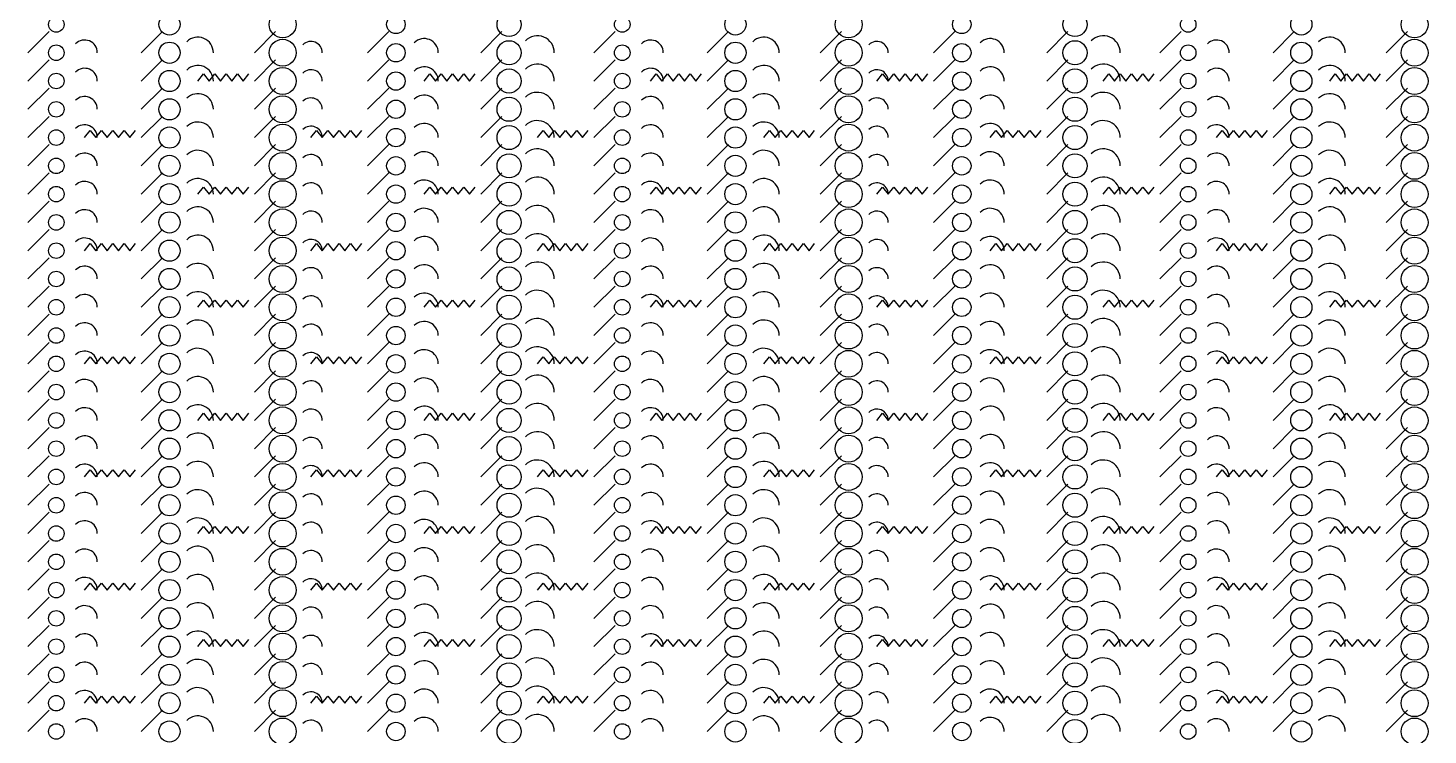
# Model space of a CAD drawing. Extents: x 0 to 1996, y -10 to 7965.
# Drawn here: x 0 to 990, y 498 to 998 of the extents above; entities that cross this region are included whole.
import ezdxf

# ---------------------------------------------------------------- set-up
doc = ezdxf.new("R2010")
doc.units = 0

msp = doc.modelspace()

# ---------------------------------------------------------------- linework, layer by layer
for p, q in [((0, 980), (15, 995)), ((80, 980), (95, 995)), ((160, 980), (175, 995)), ((240, 980), (255, 995)), ((320, 980), (335, 995)), ((400, 980), (415, 995)), ((480, 980), (495, 995)), ((560, 980), (575, 995)), ((640, 980), (655, 995)), ((720, 980), (735, 995)), ((800, 980), (815, 995)), ((880, 980), (895, 995)), ((960, 980), (975, 995)), ((0, 960), (15, 975)), ((80, 960), (95, 975)), ((160, 960), (175, 975)), ((240, 960), (255, 975)), ((320, 960), (335, 975)), ((400, 960), (415, 975)), ((480, 960), (495, 975)), ((560, 960), (575, 975)), ((640, 960), (655, 975)), ((720, 960), (735, 975)), ((800, 960), (815, 975)), ((880, 960), (895, 975)), ((960, 960), (975, 975)), ((0, 940), (15, 955)), ((80, 940), (95, 955)), ((160, 940), (175, 955)), ((240, 940), (255, 955)), ((320, 940), (335, 955)), ((400, 940), (415, 955)), ((480, 940), (495, 955)), ((560, 940), (575, 955)), ((640, 940), (655, 955)), ((720, 940), (735, 955)), ((800, 940), (815, 955)), ((880, 940), (895, 955)), ((960, 940), (975, 955)), ((0, 920), (15, 935)), ((80, 920), (95, 935)), ((160, 920), (175, 935)), ((240, 920), (255, 935)), ((320, 920), (335, 935)), ((400, 920), (415, 935)), ((480, 920), (495, 935)), ((560, 920), (575, 935)), ((640, 920), (655, 935)), ((720, 920), (735, 935)), ((800, 920), (815, 935)), ((880, 920), (895, 935)), ((960, 920), (975, 935)), ((0, 900), (15, 915)), ((80, 900), (95, 915)), ((160, 900), (175, 915)), ((240, 900), (255, 915)), ((320, 900), (335, 915)), ((400, 900), (415, 915)), ((480, 900), (495, 915)), ((560, 900), (575, 915)), ((640, 900), (655, 915)), ((720, 900), (735, 915)), ((800, 900), (815, 915)), ((880, 900), (895, 915)), ((960, 900), (975, 915)), ((0, 880), (15, 895)), ((80, 880), (95, 895)), ((160, 880), (175, 895)), ((240, 880), (255, 895)), ((320, 880), (335, 895)), ((400, 880), (415, 895)), ((480, 880), (495, 895)), ((560, 880), (575, 895)), ((640, 880), (655, 895)), ((720, 880), (735, 895)), ((800, 880), (815, 895)), ((880, 880), (895, 895)), ((960, 880), (975, 895)), ((0, 860), (15, 875)), ((80, 860), (95, 875)), ((160, 860), (175, 875)), ((240, 860), (255, 875)), ((320, 860), (335, 875)), ((400, 860), (415, 875)), ((480, 860), (495, 875)), ((560, 860), (575, 875)), ((640, 860), (655, 875)), ((720, 860), (735, 875)), ((800, 860), (815, 875)), ((880, 860), (895, 875)), ((960, 860), (975, 875)), ((0, 840), (15, 855)), ((80, 840), (95, 855)), ((160, 840), (175, 855)), ((240, 840), (255, 855)), ((320, 840), (335, 855)), ((400, 840), (415, 855)), ((480, 840), (495, 855)), ((560, 840), (575, 855)), ((640, 840), (655, 855)), ((720, 840), (735, 855)), ((800, 840), (815, 855)), ((880, 840), (895, 855)), ((960, 840), (975, 855)), ((0, 820), (15, 835)), ((80, 820), (95, 835)), ((160, 820), (175, 835)), ((240, 820), (255, 835)), ((320, 820), (335, 835)), ((400, 820), (415, 835)), ((480, 820), (495, 835)), ((560, 820), (575, 835)), ((640, 820), (655, 835)), ((720, 820), (735, 835)), ((800, 820), (815, 835)), ((880, 820), (895, 835)), ((960, 820), (975, 835)), ((0, 800), (15, 815)), ((80, 800), (95, 815)), ((160, 800), (175, 815)), ((240, 800), (255, 815)), ((320, 800), (335, 815)), ((400, 800), (415, 815)), ((480, 800), (495, 815)), ((560, 800), (575, 815)), ((640, 800), (655, 815)), ((720, 800), (735, 815)), ((800, 800), (815, 815)), ((880, 800), (895, 815)), ((960, 800), (975, 815)), ((0, 780), (15, 795)), ((80, 780), (95, 795)), ((160, 780), (175, 795)), ((240, 780), (255, 795)), ((320, 780), (335, 795)), ((400, 780), (415, 795)), ((480, 780), (495, 795)), ((560, 780), (575, 795)), ((640, 780), (655, 795)), ((720, 780), (735, 795)), ((800, 780), (815, 795)), ((880, 780), (895, 795)), ((960, 780), (975, 795)), ((0, 760), (15, 775)), ((80, 760), (95, 775)), ((160, 760), (175, 775)), ((240, 760), (255, 775)), ((320, 760), (335, 775)), ((400, 760), (415, 775)), ((480, 760), (495, 775)), ((560, 760), (575, 775)), ((640, 760), (655, 775)), ((720, 760), (735, 775)), ((800, 760), (815, 775)), ((880, 760), (895, 775)), ((960, 760), (975, 775)), ((0, 740), (15, 755)), ((80, 740), (95, 755)), ((160, 740), (175, 755)), ((240, 740), (255, 755)), ((320, 740), (335, 755)), ((400, 740), (415, 755)), ((480, 740), (495, 755)), ((560, 740), (575, 755)), ((640, 740), (655, 755)), ((720, 740), (735, 755)), ((800, 740), (815, 755)), ((880, 740), (895, 755)), ((960, 740), (975, 755)), ((0, 720), (15, 735)), ((80, 720), (95, 735)), ((160, 720), (175, 735)), ((240, 720), (255, 735)), ((320, 720), (335, 735)), ((400, 720), (415, 735)), ((480, 720), (495, 735)), ((560, 720), (575, 735)), ((640, 720), (655, 735)), ((720, 720), (735, 735)), ((800, 720), (815, 735)), ((880, 720), (895, 735)), ((960, 720), (975, 735)), ((0, 700), (15, 715)), ((80, 700), (95, 715)), ((160, 700), (175, 715)), ((240, 700), (255, 715)), ((320, 700), (335, 715)), ((400, 700), (415, 715)), ((480, 700), (495, 715)), ((560, 700), (575, 715)), ((640, 700), (655, 715)), ((720, 700), (735, 715)), ((800, 700), (815, 715)), ((880, 700), (895, 715)), ((960, 700), (975, 715)), ((0, 680), (15, 695)), ((80, 680), (95, 695)), ((160, 680), (175, 695)), ((240, 680), (255, 695)), ((320, 680), (335, 695)), ((400, 680), (415, 695)), ((480, 680), (495, 695)), ((560, 680), (575, 695)), ((640, 680), (655, 695)), ((720, 680), (735, 695)), ((800, 680), (815, 695)), ((880, 680), (895, 695)), ((960, 680), (975, 695)), ((0, 660), (15, 675)), ((80, 660), (95, 675)), ((160, 660), (175, 675)), ((240, 660), (255, 675)), ((320, 660), (335, 675)), ((400, 660), (415, 675)), ((480, 660), (495, 675)), ((560, 660), (575, 675)), ((640, 660), (655, 675)), ((720, 660), (735, 675)), ((800, 660), (815, 675)), ((880, 660), (895, 675)), ((960, 660), (975, 675)), ((0, 640), (15, 655)), ((80, 640), (95, 655)), ((160, 640), (175, 655)), ((240, 640), (255, 655)), ((320, 640), (335, 655)), ((400, 640), (415, 655)), ((480, 640), (495, 655)), ((560, 640), (575, 655)), ((640, 640), (655, 655)), ((720, 640), (735, 655)), ((800, 640), (815, 655)), ((880, 640), (895, 655)), ((960, 640), (975, 655)), ((0, 620), (15, 635)), ((80, 620), (95, 635)), ((160, 620), (175, 635)), ((240, 620), (255, 635)), ((320, 620), (335, 635)), ((400, 620), (415, 635)), ((480, 620), (495, 635)), ((560, 620), (575, 635)), ((640, 620), (655, 635)), ((720, 620), (735, 635)), ((800, 620), (815, 635)), ((880, 620), (895, 635)), ((960, 620), (975, 635)), ((0, 600), (15, 615)), ((80, 600), (95, 615)), ((160, 600), (175, 615)), ((240, 600), (255, 615)), ((320, 600), (335, 615)), ((400, 600), (415, 615)), ((480, 600), (495, 615)), ((560, 600), (575, 615)), ((640, 600), (655, 615)), ((720, 600), (735, 615)), ((800, 600), (815, 615)), ((880, 600), (895, 615)), ((960, 600), (975, 615)), ((0, 580), (15, 595)), ((80, 580), (95, 595)), ((160, 580), (175, 595)), ((240, 580), (255, 595)), ((320, 580), (335, 595)), ((400, 580), (415, 595)), ((480, 580), (495, 595)), ((560, 580), (575, 595)), ((640, 580), (655, 595)), ((720, 580), (735, 595)), ((800, 580), (815, 595)), ((880, 580), (895, 595)), ((960, 580), (975, 595)), ((0, 560), (15, 575)), ((80, 560), (95, 575)), ((160, 560), (175, 575)), ((240, 560), (255, 575)), ((320, 560), (335, 575)), ((400, 560), (415, 575)), ((480, 560), (495, 575)), ((560, 560), (575, 575)), ((640, 560), (655, 575)), ((720, 560), (735, 575)), ((800, 560), (815, 575)), ((880, 560), (895, 575)), ((960, 560), (975, 575)), ((0, 540), (15, 555)), ((80, 540), (95, 555)), ((160, 540), (175, 555)), ((240, 540), (255, 555)), ((320, 540), (335, 555)), ((400, 540), (415, 555)), ((480, 540), (495, 555)), ((560, 540), (575, 555)), ((640, 540), (655, 555)), ((720, 540), (735, 555)), ((800, 540), (815, 555)), ((880, 540), (895, 555)), ((960, 540), (975, 555)), ((0, 520), (15, 535)), ((80, 520), (95, 535)), ((160, 520), (175, 535)), ((240, 520), (255, 535)), ((320, 520), (335, 535)), ((400, 520), (415, 535)), ((480, 520), (495, 535)), ((560, 520), (575, 535)), ((640, 520), (655, 535)), ((720, 520), (735, 535)), ((800, 520), (815, 535)), ((880, 520), (895, 535)), ((960, 520), (975, 535)), ((0, 500), (15, 515)), ((80, 500), (95, 515)), ((160, 500), (175, 515)), ((240, 500), (255, 515)), ((320, 500), (335, 515)), ((400, 500), (415, 515)), ((480, 500), (495, 515)), ((560, 500), (575, 515)), ((640, 500), (655, 515)), ((720, 500), (735, 515)), ((800, 500), (815, 515)), ((880, 500), (895, 515)), ((960, 500), (975, 515))]:
    msp.add_line(p, q)
for points in [[(120, 960), (124, 965), (128, 960), (132, 965), (136, 960), (140, 965), (144, 960), (148, 965), (152, 960), (156, 965)], [(280, 960), (284, 965), (288, 960), (292, 965), (296, 960), (300, 965), (304, 960), (308, 965), (312, 960), (316, 965)], [(440, 960), (444, 965), (448, 960), (452, 965), (456, 960), (460, 965), (464, 960), (468, 965), (472, 960), (476, 965)], [(600, 960), (604, 965), (608, 960), (612, 965), (616, 960), (620, 965), (624, 960), (628, 965), (632, 960), (636, 965)], [(760, 960), (764, 965), (768, 960), (772, 965), (776, 960), (780, 965), (784, 960), (788, 965), (792, 960), (796, 965)], [(920, 960), (924, 965), (928, 960), (932, 965), (936, 960), (940, 965), (944, 960), (948, 965), (952, 960), (956, 965)], [(40, 920), (44, 925), (48, 920), (52, 925), (56, 920), (60, 925), (64, 920), (68, 925), (72, 920), (76, 925)], [(200, 920), (204, 925), (208, 920), (212, 925), (216, 920), (220, 925), (224, 920), (228, 925), (232, 920), (236, 925)], [(360, 920), (364, 925), (368, 920), (372, 925), (376, 920), (380, 925), (384, 920), (388, 925), (392, 920), (396, 925)], [(520, 920), (524, 925), (528, 920), (532, 925), (536, 920), (540, 925), (544, 920), (548, 925), (552, 920), (556, 925)], [(680, 920), (684, 925), (688, 920), (692, 925), (696, 920), (700, 925), (704, 920), (708, 925), (712, 920), (716, 925)], [(840, 920), (844, 925), (848, 920), (852, 925), (856, 920), (860, 925), (864, 920), (868, 925), (872, 920), (876, 925)], [(120, 880), (124, 885), (128, 880), (132, 885), (136, 880), (140, 885), (144, 880), (148, 885), (152, 880), (156, 885)], [(280, 880), (284, 885), (288, 880), (292, 885), (296, 880), (300, 885), (304, 880), (308, 885), (312, 880), (316, 885)], [(440, 880), (444, 885), (448, 880), (452, 885), (456, 880), (460, 885), (464, 880), (468, 885), (472, 880), (476, 885)], [(600, 880), (604, 885), (608, 880), (612, 885), (616, 880), (620, 885), (624, 880), (628, 885), (632, 880), (636, 885)], [(760, 880), (764, 885), (768, 880), (772, 885), (776, 880), (780, 885), (784, 880), (788, 885), (792, 880), (796, 885)], [(920, 880), (924, 885), (928, 880), (932, 885), (936, 880), (940, 885), (944, 880), (948, 885), (952, 880), (956, 885)], [(40, 840), (44, 845), (48, 840), (52, 845), (56, 840), (60, 845), (64, 840), (68, 845), (72, 840), (76, 845)], [(200, 840), (204, 845), (208, 840), (212, 845), (216, 840), (220, 845), (224, 840), (228, 845), (232, 840), (236, 845)], [(360, 840), (364, 845), (368, 840), (372, 845), (376, 840), (380, 845), (384, 840), (388, 845), (392, 840), (396, 845)], [(520, 840), (524, 845), (528, 840), (532, 845), (536, 840), (540, 845), (544, 840), (548, 845), (552, 840), (556, 845)], [(680, 840), (684, 845), (688, 840), (692, 845), (696, 840), (700, 845), (704, 840), (708, 845), (712, 840), (716, 845)], [(840, 840), (844, 845), (848, 840), (852, 845), (856, 840), (860, 845), (864, 840), (868, 845), (872, 840), (876, 845)], [(120, 800), (124, 805), (128, 800), (132, 805), (136, 800), (140, 805), (144, 800), (148, 805), (152, 800), (156, 805)], [(280, 800), (284, 805), (288, 800), (292, 805), (296, 800), (300, 805), (304, 800), (308, 805), (312, 800), (316, 805)], [(440, 800), (444, 805), (448, 800), (452, 805), (456, 800), (460, 805), (464, 800), (468, 805), (472, 800), (476, 805)], [(600, 800), (604, 805), (608, 800), (612, 805), (616, 800), (620, 805), (624, 800), (628, 805), (632, 800), (636, 805)], [(760, 800), (764, 805), (768, 800), (772, 805), (776, 800), (780, 805), (784, 800), (788, 805), (792, 800), (796, 805)], [(920, 800), (924, 805), (928, 800), (932, 805), (936, 800), (940, 805), (944, 800), (948, 805), (952, 800), (956, 805)], [(40, 760), (44, 765), (48, 760), (52, 765), (56, 760), (60, 765), (64, 760), (68, 765), (72, 760), (76, 765)], [(200, 760), (204, 765), (208, 760), (212, 765), (216, 760), (220, 765), (224, 760), (228, 765), (232, 760), (236, 765)], [(360, 760), (364, 765), (368, 760), (372, 765), (376, 760), (380, 765), (384, 760), (388, 765), (392, 760), (396, 765)], [(520, 760), (524, 765), (528, 760), (532, 765), (536, 760), (540, 765), (544, 760), (548, 765), (552, 760), (556, 765)], [(680, 760), (684, 765), (688, 760), (692, 765), (696, 760), (700, 765), (704, 760), (708, 765), (712, 760), (716, 765)], [(840, 760), (844, 765), (848, 760), (852, 765), (856, 760), (860, 765), (864, 760), (868, 765), (872, 760), (876, 765)], [(120, 720), (124, 725), (128, 720), (132, 725), (136, 720), (140, 725), (144, 720), (148, 725), (152, 720), (156, 725)], [(280, 720), (284, 725), (288, 720), (292, 725), (296, 720), (300, 725), (304, 720), (308, 725), (312, 720), (316, 725)], [(440, 720), (444, 725), (448, 720), (452, 725), (456, 720), (460, 725), (464, 720), (468, 725), (472, 720), (476, 725)], [(600, 720), (604, 725), (608, 720), (612, 725), (616, 720), (620, 725), (624, 720), (628, 725), (632, 720), (636, 725)], [(760, 720), (764, 725), (768, 720), (772, 725), (776, 720), (780, 725), (784, 720), (788, 725), (792, 720), (796, 725)], [(920, 720), (924, 725), (928, 720), (932, 725), (936, 720), (940, 725), (944, 720), (948, 725), (952, 720), (956, 725)], [(40, 680), (44, 685), (48, 680), (52, 685), (56, 680), (60, 685), (64, 680), (68, 685), (72, 680), (76, 685)], [(200, 680), (204, 685), (208, 680), (212, 685), (216, 680), (220, 685), (224, 680), (228, 685), (232, 680), (236, 685)], [(360, 680), (364, 685), (368, 680), (372, 685), (376, 680), (380, 685), (384, 680), (388, 685), (392, 680), (396, 685)], [(520, 680), (524, 685), (528, 680), (532, 685), (536, 680), (540, 685), (544, 680), (548, 685), (552, 680), (556, 685)], [(680, 680), (684, 685), (688, 680), (692, 685), (696, 680), (700, 685), (704, 680), (708, 685), (712, 680), (716, 685)], [(840, 680), (844, 685), (848, 680), (852, 685), (856, 680), (860, 685), (864, 680), (868, 685), (872, 680), (876, 685)], [(120, 640), (124, 645), (128, 640), (132, 645), (136, 640), (140, 645), (144, 640), (148, 645), (152, 640), (156, 645)], [(280, 640), (284, 645), (288, 640), (292, 645), (296, 640), (300, 645), (304, 640), (308, 645), (312, 640), (316, 645)], [(440, 640), (444, 645), (448, 640), (452, 645), (456, 640), (460, 645), (464, 640), (468, 645), (472, 640), (476, 645)], [(600, 640), (604, 645), (608, 640), (612, 645), (616, 640), (620, 645), (624, 640), (628, 645), (632, 640), (636, 645)], [(760, 640), (764, 645), (768, 640), (772, 645), (776, 640), (780, 645), (784, 640), (788, 645), (792, 640), (796, 645)], [(920, 640), (924, 645), (928, 640), (932, 645), (936, 640), (940, 645), (944, 640), (948, 645), (952, 640), (956, 645)], [(40, 600), (44, 605), (48, 600), (52, 605), (56, 600), (60, 605), (64, 600), (68, 605), (72, 600), (76, 605)], [(200, 600), (204, 605), (208, 600), (212, 605), (216, 600), (220, 605), (224, 600), (228, 605), (232, 600), (236, 605)], [(360, 600), (364, 605), (368, 600), (372, 605), (376, 600), (380, 605), (384, 600), (388, 605), (392, 600), (396, 605)], [(520, 600), (524, 605), (528, 600), (532, 605), (536, 600), (540, 605), (544, 600), (548, 605), (552, 600), (556, 605)], [(680, 600), (684, 605), (688, 600), (692, 605), (696, 600), (700, 605), (704, 600), (708, 605), (712, 600), (716, 605)], [(840, 600), (844, 605), (848, 600), (852, 605), (856, 600), (860, 605), (864, 600), (868, 605), (872, 600), (876, 605)], [(120, 560), (124, 565), (128, 560), (132, 565), (136, 560), (140, 565), (144, 560), (148, 565), (152, 560), (156, 565)], [(280, 560), (284, 565), (288, 560), (292, 565), (296, 560), (300, 565), (304, 560), (308, 565), (312, 560), (316, 565)], [(440, 560), (444, 565), (448, 560), (452, 565), (456, 560), (460, 565), (464, 560), (468, 565), (472, 560), (476, 565)], [(600, 560), (604, 565), (608, 560), (612, 565), (616, 560), (620, 565), (624, 560), (628, 565), (632, 560), (636, 565)], [(760, 560), (764, 565), (768, 560), (772, 565), (776, 560), (780, 565), (784, 560), (788, 565), (792, 560), (796, 565)], [(920, 560), (924, 565), (928, 560), (932, 565), (936, 560), (940, 565), (944, 560), (948, 565), (952, 560), (956, 565)], [(40, 520), (44, 525), (48, 520), (52, 525), (56, 520), (60, 525), (64, 520), (68, 525), (72, 520), (76, 525)], [(200, 520), (204, 525), (208, 520), (212, 525), (216, 520), (220, 525), (224, 520), (228, 525), (232, 520), (236, 525)], [(360, 520), (364, 525), (368, 520), (372, 525), (376, 520), (380, 525), (384, 520), (388, 525), (392, 520), (396, 525)], [(520, 520), (524, 525), (528, 520), (532, 525), (536, 520), (540, 525), (544, 520), (548, 525), (552, 520), (556, 525)], [(680, 520), (684, 525), (688, 520), (692, 525), (696, 520), (700, 525), (704, 520), (708, 525), (712, 520), (716, 525)], [(840, 520), (844, 525), (848, 520), (852, 525), (856, 520), (860, 525), (864, 520), (868, 525), (872, 520), (876, 525)]]:
    msp.add_lwpolyline(points)
for centre, radius in [((180, 1000), 9.5), ((580, 1000), 9.5), ((980, 1000), 9.5), ((20, 1000), 5.5), ((100, 1000), 7.5), ((260, 1000), 6.5), ((340, 1000), 8.5), ((420, 1000), 5.5), ((500, 1000), 7.5), ((660, 1000), 6.5), ((740, 1000), 8.5), ((820, 1000), 5.5), ((900, 1000), 7.5), ((180, 980), 9.5), ((580, 980), 9.5), ((980, 980), 9.5), ((20, 980), 5.5), ((100, 980), 7.5), ((260, 980), 6.5), ((340, 980), 8.5), ((420, 980), 5.5), ((500, 980), 7.5), ((660, 980), 6.5), ((740, 980), 8.5), ((820, 980), 5.5), ((900, 980), 7.5), ((20, 960), 5.5), ((100, 960), 7.5), ((180, 960), 9.5), ((260, 960), 6.5), ((340, 960), 8.5), ((420, 960), 5.5), ((500, 960), 7.5), ((580, 960), 9.5), ((660, 960), 6.5), ((740, 960), 8.5), ((820, 960), 5.5), ((900, 960), 7.5), ((980, 960), 9.5), ((20, 940), 5.5), ((100, 940), 7.5), ((180, 940), 9.5), ((260, 940), 6.5), ((340, 940), 8.5), ((420, 940), 5.5), ((500, 940), 7.5), ((580, 940), 9.5), ((660, 940), 6.5), ((740, 940), 8.5), ((820, 940), 5.5), ((900, 940), 7.5), ((980, 940), 9.5), ((20, 920), 5.5), ((100, 920), 7.5), ((180, 920), 9.5), ((260, 920), 6.5), ((340, 920), 8.5), ((420, 920), 5.5), ((500, 920), 7.5), ((580, 920), 9.5), ((660, 920), 6.5), ((740, 920), 8.5), ((820, 920), 5.5), ((900, 920), 7.5), ((980, 920), 9.5), ((20, 900), 5.5), ((100, 900), 7.5), ((180, 900), 9.5), ((260, 900), 6.5), ((340, 900), 8.5), ((420, 900), 5.5), ((500, 900), 7.5), ((580, 900), 9.5), ((660, 900), 6.5), ((740, 900), 8.5), ((820, 900), 5.5), ((900, 900), 7.5), ((980, 900), 9.5), ((20, 880), 5.5), ((100, 880), 7.5), ((180, 880), 9.5), ((260, 880), 6.5), ((340, 880), 8.5), ((420, 880), 5.5), ((500, 880), 7.5), ((580, 880), 9.5), ((660, 880), 6.5), ((740, 880), 8.5), ((820, 880), 5.5), ((900, 880), 7.5), ((980, 880), 9.5), ((20, 860), 5.5), ((100, 860), 7.5), ((180, 860), 9.5), ((260, 860), 6.5), ((340, 860), 8.5), ((420, 860), 5.5), ((500, 860), 7.5), ((580, 860), 9.5), ((660, 860), 6.5), ((740, 860), 8.5), ((820, 860), 5.5), ((900, 860), 7.5), ((980, 860), 9.5), ((20, 840), 5.5), ((100, 840), 7.5), ((180, 840), 9.5), ((260, 840), 6.5), ((340, 840), 8.5), ((420, 840), 5.5), ((500, 840), 7.5), ((580, 840), 9.5), ((660, 840), 6.5), ((740, 840), 8.5), ((820, 840), 5.5), ((900, 840), 7.5), ((980, 840), 9.5), ((20, 820), 5.5), ((100, 820), 7.5), ((180, 820), 9.5), ((260, 820), 6.5), ((340, 820), 8.5), ((420, 820), 5.5), ((500, 820), 7.5), ((580, 820), 9.5), ((660, 820), 6.5), ((740, 820), 8.5), ((820, 820), 5.5), ((900, 820), 7.5), ((980, 820), 9.5), ((20, 800), 5.5), ((100, 800), 7.5), ((180, 800), 9.5), ((260, 800), 6.5), ((340, 800), 8.5), ((420, 800), 5.5), ((500, 800), 7.5), ((580, 800), 9.5), ((660, 800), 6.5), ((740, 800), 8.5), ((820, 800), 5.5), ((900, 800), 7.5), ((980, 800), 9.5), ((20, 780), 5.5), ((100, 780), 7.5), ((180, 780), 9.5), ((260, 780), 6.5), ((340, 780), 8.5), ((420, 780), 5.5), ((500, 780), 7.5), ((580, 780), 9.5), ((660, 780), 6.5), ((740, 780), 8.5), ((820, 780), 5.5), ((900, 780), 7.5), ((980, 780), 9.5), ((20, 760), 5.5), ((100, 760), 7.5), ((180, 760), 9.5), ((260, 760), 6.5), ((340, 760), 8.5), ((420, 760), 5.5), ((500, 760), 7.5), ((580, 760), 9.5), ((660, 760), 6.5), ((740, 760), 8.5), ((820, 760), 5.5), ((900, 760), 7.5), ((980, 760), 9.5), ((20, 740), 5.5), ((100, 740), 7.5), ((180, 740), 9.5), ((260, 740), 6.5), ((340, 740), 8.5), ((420, 740), 5.5), ((500, 740), 7.5), ((580, 740), 9.5), ((660, 740), 6.5), ((740, 740), 8.5), ((820, 740), 5.5), ((900, 740), 7.5), ((980, 740), 9.5), ((20, 720), 5.5), ((100, 720), 7.5), ((180, 720), 9.5), ((260, 720), 6.5), ((340, 720), 8.5), ((420, 720), 5.5), ((500, 720), 7.5), ((580, 720), 9.5), ((660, 720), 6.5), ((740, 720), 8.5), ((820, 720), 5.5), ((900, 720), 7.5), ((980, 720), 9.5), ((20, 700), 5.5), ((100, 700), 7.5), ((180, 700), 9.5), ((260, 700), 6.5), ((340, 700), 8.5), ((420, 700), 5.5), ((500, 700), 7.5), ((580, 700), 9.5), ((660, 700), 6.5), ((740, 700), 8.5), ((820, 700), 5.5), ((900, 700), 7.5), ((980, 700), 9.5), ((20, 680), 5.5), ((100, 680), 7.5), ((180, 680), 9.5), ((260, 680), 6.5), ((340, 680), 8.5), ((420, 680), 5.5), ((500, 680), 7.5), ((580, 680), 9.5), ((660, 680), 6.5), ((740, 680), 8.5), ((820, 680), 5.5), ((900, 680), 7.5), ((980, 680), 9.5), ((20, 660), 5.5), ((100, 660), 7.5), ((180, 660), 9.5), ((260, 660), 6.5), ((340, 660), 8.5), ((420, 660), 5.5), ((500, 660), 7.5), ((580, 660), 9.5), ((660, 660), 6.5), ((740, 660), 8.5), ((820, 660), 5.5), ((900, 660), 7.5), ((980, 660), 9.5), ((20, 640), 5.5), ((100, 640), 7.5), ((180, 640), 9.5), ((260, 640), 6.5), ((340, 640), 8.5), ((420, 640), 5.5), ((500, 640), 7.5), ((580, 640), 9.5), ((660, 640), 6.5), ((740, 640), 8.5), ((820, 640), 5.5), ((900, 640), 7.5), ((980, 640), 9.5), ((20, 620), 5.5), ((100, 620), 7.5), ((180, 620), 9.5), ((260, 620), 6.5), ((340, 620), 8.5), ((420, 620), 5.5), ((500, 620), 7.5), ((580, 620), 9.5), ((660, 620), 6.5), ((740, 620), 8.5), ((820, 620), 5.5), ((900, 620), 7.5), ((980, 620), 9.5), ((20, 600), 5.5), ((100, 600), 7.5), ((180, 600), 9.5), ((260, 600), 6.5), ((340, 600), 8.5), ((420, 600), 5.5), ((500, 600), 7.5), ((580, 600), 9.5), ((660, 600), 6.5), ((740, 600), 8.5), ((820, 600), 5.5), ((900, 600), 7.5), ((980, 600), 9.5), ((20, 580), 5.5), ((100, 580), 7.5), ((180, 580), 9.5), ((260, 580), 6.5), ((340, 580), 8.5), ((420, 580), 5.5), ((500, 580), 7.5), ((580, 580), 9.5), ((660, 580), 6.5), ((740, 580), 8.5), ((820, 580), 5.5), ((900, 580), 7.5), ((980, 580), 9.5), ((20, 560), 5.5), ((100, 560), 7.5), ((180, 560), 9.5), ((260, 560), 6.5), ((340, 560), 8.5), ((420, 560), 5.5), ((500, 560), 7.5), ((580, 560), 9.5), ((660, 560), 6.5), ((740, 560), 8.5), ((820, 560), 5.5), ((900, 560), 7.5), ((980, 560), 9.5), ((20, 540), 5.5), ((100, 540), 7.5), ((180, 540), 9.5), ((260, 540), 6.5), ((340, 540), 8.5), ((420, 540), 5.5), ((500, 540), 7.5), ((580, 540), 9.5), ((660, 540), 6.5), ((740, 540), 8.5), ((820, 540), 5.5), ((900, 540), 7.5), ((980, 540), 9.5), ((20, 520), 5.5), ((100, 520), 7.5), ((180, 520), 9.5), ((260, 520), 6.5), ((340, 520), 8.5), ((420, 520), 5.5), ((500, 520), 7.5), ((580, 520), 9.5), ((660, 520), 6.5), ((740, 520), 8.5), ((820, 520), 5.5), ((900, 520), 7.5), ((980, 520), 9.5), ((20, 500), 5.5), ((100, 500), 7.5), ((180, 500), 9.5), ((260, 500), 6.5), ((340, 500), 8.5), ((420, 500), 5.5), ((500, 500), 7.5), ((580, 500), 9.5), ((660, 500), 6.5), ((740, 500), 8.5), ((820, 500), 5.5), ((900, 500), 7.5), ((980, 500), 9.5)]:
    msp.add_circle(centre, radius)
for centre, radius in [((120, 980), 11), ((280, 980), 10), ((360, 980), 12), ((520, 980), 11), ((680, 980), 10), ((760, 980), 12), ((920, 980), 11), ((40, 980), 9), ((200, 980), 8), ((440, 980), 9), ((600, 980), 8), ((840, 980), 9), ((120, 960), 11), ((280, 960), 10), ((360, 960), 12), ((520, 960), 11), ((680, 960), 10), ((760, 960), 12), ((920, 960), 11), ((40, 960), 9), ((200, 960), 8), ((440, 960), 9), ((600, 960), 8), ((840, 960), 9), ((120, 940), 11), ((280, 940), 10), ((360, 940), 12), ((520, 940), 11), ((680, 940), 10), ((760, 940), 12), ((920, 940), 11), ((40, 940), 9), ((200, 940), 8), ((440, 940), 9), ((600, 940), 8), ((840, 940), 9), ((120, 920), 11), ((360, 920), 12), ((520, 920), 11), ((760, 920), 12), ((920, 920), 11), ((40, 920), 9), ((200, 920), 8), ((280, 920), 10), ((440, 920), 9), ((600, 920), 8), ((680, 920), 10), ((840, 920), 9), ((120, 900), 11), ((360, 900), 12), ((520, 900), 11), ((760, 900), 12), ((920, 900), 11), ((40, 900), 9), ((200, 900), 8), ((280, 900), 10), ((440, 900), 9), ((600, 900), 8), ((680, 900), 10), ((840, 900), 9), ((120, 880), 11), ((360, 880), 12), ((520, 880), 11), ((760, 880), 12), ((920, 880), 11), ((40, 880), 9), ((200, 880), 8), ((280, 880), 10), ((440, 880), 9), ((600, 880), 8), ((680, 880), 10), ((840, 880), 9), ((120, 860), 11), ((360, 860), 12), ((520, 860), 11), ((760, 860), 12), ((920, 860), 11), ((40, 860), 9), ((200, 860), 8), ((280, 860), 10), ((440, 860), 9), ((600, 860), 8), ((680, 860), 10), ((840, 860), 9), ((120, 840), 11), ((360, 840), 12), ((520, 840), 11), ((760, 840), 12), ((920, 840), 11), ((40, 840), 9), ((200, 840), 8), ((280, 840), 10), ((440, 840), 9), ((600, 840), 8), ((680, 840), 10), ((840, 840), 9), ((360, 820), 12), ((760, 820), 12), ((40, 820), 9), ((120, 820), 11), ((200, 820), 8), ((280, 820), 10), ((440, 820), 9), ((520, 820), 11), ((600, 820), 8), ((680, 820), 10), ((840, 820), 9), ((920, 820), 11), ((360, 800), 12), ((760, 800), 12), ((40, 800), 9), ((120, 800), 11), ((200, 800), 8), ((280, 800), 10), ((440, 800), 9), ((520, 800), 11), ((600, 800), 8), ((680, 800), 10), ((840, 800), 9), ((920, 800), 11), ((360, 780), 12), ((760, 780), 12), ((40, 780), 9), ((120, 780), 11), ((200, 780), 8), ((280, 780), 10), ((440, 780), 9), ((520, 780), 11), ((600, 780), 8), ((680, 780), 10), ((840, 780), 9), ((920, 780), 11), ((360, 760), 12), ((760, 760), 12), ((40, 760), 9), ((120, 760), 11), ((200, 760), 8), ((280, 760), 10), ((440, 760), 9), ((520, 760), 11), ((600, 760), 8), ((680, 760), 10), ((840, 760), 9), ((920, 760), 11), ((40, 740), 9), ((120, 740), 11), ((200, 740), 8), ((280, 740), 10), ((360, 740), 12), ((440, 740), 9), ((520, 740), 11), ((600, 740), 8), ((680, 740), 10), ((760, 740), 12), ((840, 740), 9), ((920, 740), 11), ((40, 720), 9), ((120, 720), 11), ((200, 720), 8), ((280, 720), 10), ((360, 720), 12), ((440, 720), 9), ((520, 720), 11), ((600, 720), 8), ((680, 720), 10), ((760, 720), 12), ((840, 720), 9), ((920, 720), 11), ((40, 700), 9), ((120, 700), 11), ((200, 700), 8), ((280, 700), 10), ((360, 700), 12), ((440, 700), 9), ((520, 700), 11), ((600, 700), 8), ((680, 700), 10), ((760, 700), 12), ((840, 700), 9), ((920, 700), 11), ((40, 680), 9), ((120, 680), 11), ((200, 680), 8), ((280, 680), 10), ((360, 680), 12), ((440, 680), 9), ((520, 680), 11), ((600, 680), 8), ((680, 680), 10), ((760, 680), 12), ((840, 680), 9), ((920, 680), 11), ((40, 660), 9), ((120, 660), 11), ((200, 660), 8), ((280, 660), 10), ((360, 660), 12), ((440, 660), 9), ((520, 660), 11), ((600, 660), 8), ((680, 660), 10), ((760, 660), 12), ((840, 660), 9), ((920, 660), 11), ((40, 640), 9), ((120, 640), 11), ((200, 640), 8), ((280, 640), 10), ((360, 640), 12), ((440, 640), 9), ((520, 640), 11), ((600, 640), 8), ((680, 640), 10), ((760, 640), 12), ((840, 640), 9), ((920, 640), 11), ((40, 620), 9), ((120, 620), 11), ((200, 620), 8), ((280, 620), 10), ((360, 620), 12), ((440, 620), 9), ((520, 620), 11), ((600, 620), 8), ((680, 620), 10), ((760, 620), 12), ((840, 620), 9), ((920, 620), 11), ((40, 600), 9), ((120, 600), 11), ((200, 600), 8), ((280, 600), 10), ((360, 600), 12), ((440, 600), 9), ((520, 600), 11), ((600, 600), 8), ((680, 600), 10), ((760, 600), 12), ((840, 600), 9), ((920, 600), 11), ((40, 580), 9), ((120, 580), 11), ((200, 580), 8), ((280, 580), 10), ((360, 580), 12), ((440, 580), 9), ((520, 580), 11), ((600, 580), 8), ((680, 580), 10), ((760, 580), 12), ((840, 580), 9), ((920, 580), 11), ((40, 560), 9), ((120, 560), 11), ((200, 560), 8), ((280, 560), 10), ((360, 560), 12), ((440, 560), 9), ((520, 560), 11), ((600, 560), 8), ((680, 560), 10), ((760, 560), 12), ((840, 560), 9), ((920, 560), 11), ((40, 540), 9), ((120, 540), 11), ((200, 540), 8), ((280, 540), 10), ((360, 540), 12), ((440, 540), 9), ((520, 540), 11), ((600, 540), 8), ((680, 540), 10), ((760, 540), 12), ((840, 540), 9), ((920, 540), 11), ((40, 520), 9), ((120, 520), 11), ((200, 520), 8), ((280, 520), 10), ((360, 520), 12), ((440, 520), 9), ((520, 520), 11), ((600, 520), 8), ((680, 520), 10), ((760, 520), 12), ((840, 520), 9), ((920, 520), 11), ((40, 500), 9), ((120, 500), 11), ((200, 500), 8), ((280, 500), 10), ((360, 500), 12), ((440, 500), 9), ((520, 500), 11), ((600, 500), 8), ((680, 500), 10), ((760, 500), 12), ((840, 500), 9), ((920, 500), 11)]:
    msp.add_arc(centre, radius, 0, 135)

doc.saveas('drawing.dxf')
